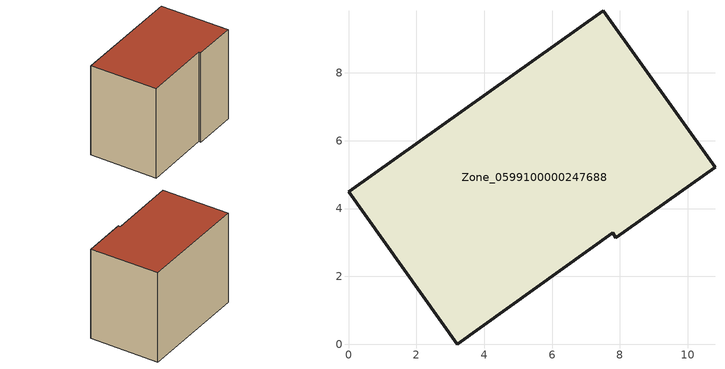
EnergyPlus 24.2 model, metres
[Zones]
Zone_0599100000247688
 floor ground (C_G): 7.51,9.83 10.8,5.22 7.88,3.14 7.78,3.29 3.21,0 0,4.5 z0
 wall outside (C_F): 10.8,5.22 7.51,9.83 0,4.5 3.21,0 7.78,3.29 7.88,3.14 10.8,5.22 z0:7.59
 roof outside (C_R): 7.51,9.83 0,4.5 3.21,0 7.78,3.29 7.88,3.14 10.8,5.22 z7.59
[BUILDING]
Pand.0599100000247688: North Axis=0; Terrain=City; Loads Convergence Tolerance Value=0.04; Temperature Convergence Tolerance Value=0.4; Solar Distribution=FullExterior; Maximum Number of Warmup Days=25; Minimum Number of Warmup Days=1
[Site:Location]
Rotterdam.The.Hague.AP_ZH_NLD Design_Conditions: Latitude=51.96; Longitude=4.45; Time Zone=1; Elevation=-4.5
[SITE:GROUNDTEMPERATURE:BUILDINGSURFACE]
18, 18, 18, 18, 18, 18, 18, 18, 18, 18, 18, 18
[MATERIAL] Thermal Absorptance=0.9; Solar Absorptance=0.7; Visible Absorptance=0.7
Name | Roughness | Thickness | Conductivity | Density | Specific Heat
G.TI.1975-1991 | MediumSmooth | 0.15 | 0.288461 | 540 | 1210
F.TI.1975-1991 | Rough | 0.3 | 0.230769 | 1920 | 840
R.TI.1975-1991 | MediumRough | 0.2 | 0.153846 | 1500 | 1000
[CONSTRUCTION]
C_G: G.TI.1975-1991
C_F: F.TI.1975-1991
C_R: R.TI.1975-1991
[ZONE]
Zone_0599100000247688: Type=1; Multiplier=1; Ceiling Height=Autocalculate; Volume=Autocalculate; Floor Area=autocalculate; Part of Total Floor Area=Yes
[ZONEINFILTRATION:DESIGNFLOWRATE]
Infil_Zone_0599100000247688: Zone or ZoneList or Space or SpaceList=Zone_0599100000247688; Schedule=AlwaysOn; Design Flow Rate Calculation Method=Flow/Area; Flow Rate per Floor Area=0.003; Constant Term Coefficient=1; Temperature Term Coefficient=0; Velocity Term Coefficient=0; Velocity Squared Term Coefficient=0
[HVACTEMPLATE:ZONE:IDEALLOADSAIRSYSTEM]
Zone_0599100000247688: Maximum Heating Supply Air Temperature=50; Minimum Cooling Supply Air Temperature=13; Maximum Heating Supply Air Humidity Ratio=0.0156; Minimum Cooling Supply Air Humidity Ratio=0.0077; Heating Limit=NoLimit; Cooling Limit=NoLimit; Dehumidification Control Type=ConstantSensibleHeatRatio; Cooling Sensible Heat Ratio=0.7; Dehumidification Setpoint=60; Humidification Control Type=None; Humidification Setpoint=30; Outdoor Air Method=None; Outdoor Air Flow Rate per Person=0.00944; Outdoor Air Flow Rate per Zone Floor Area=0; Outdoor Air Flow Rate per Zone=0; Demand Controlled Ventilation Type=None; Outdoor Air Economizer Type=NoEconomizer; Heat Recovery Type=None; Sensible Heat Recovery Effectiveness=0.7; Latent Heat Recovery Effectiveness=0.65
[ZONECONTROL:THERMOSTAT]
ThermostatControl_Zone_0599100000247688: Zone or ZoneList=Zone_0599100000247688; Control Type Schedule=DualSetpointControlType; Control 1=Thermostat_Zone_0599100000247688; Temperature Difference Between Cutout And Setpoint=0
[THERMOSTATSETPOINT:DUALSETPOINT]
Thermostat_Zone_0599100000247688: Heating Setpoint Temperature Schedule=HeatingSetpoint_Zone_0599100000247688; Cooling Setpoint Temperature Schedule=CoolingSetpoint_Zone_0599100000247688
[SCHEDULE:COMPACT]
HeatingSetpoint_Zone_0599100000247688: Through: 12/31, For: AllDays, Until: 24:00, 21
CoolingSetpoint_Zone_0599100000247688: Through: 12/31, For: AllDays, Until: 24:00, 24
DualSetpointControlType: Through: 12/31, For: AllDays, Until: 24:00, 4
AlwaysOn: Through: 12/31, For: AllDays, Until: 24:00, 1
